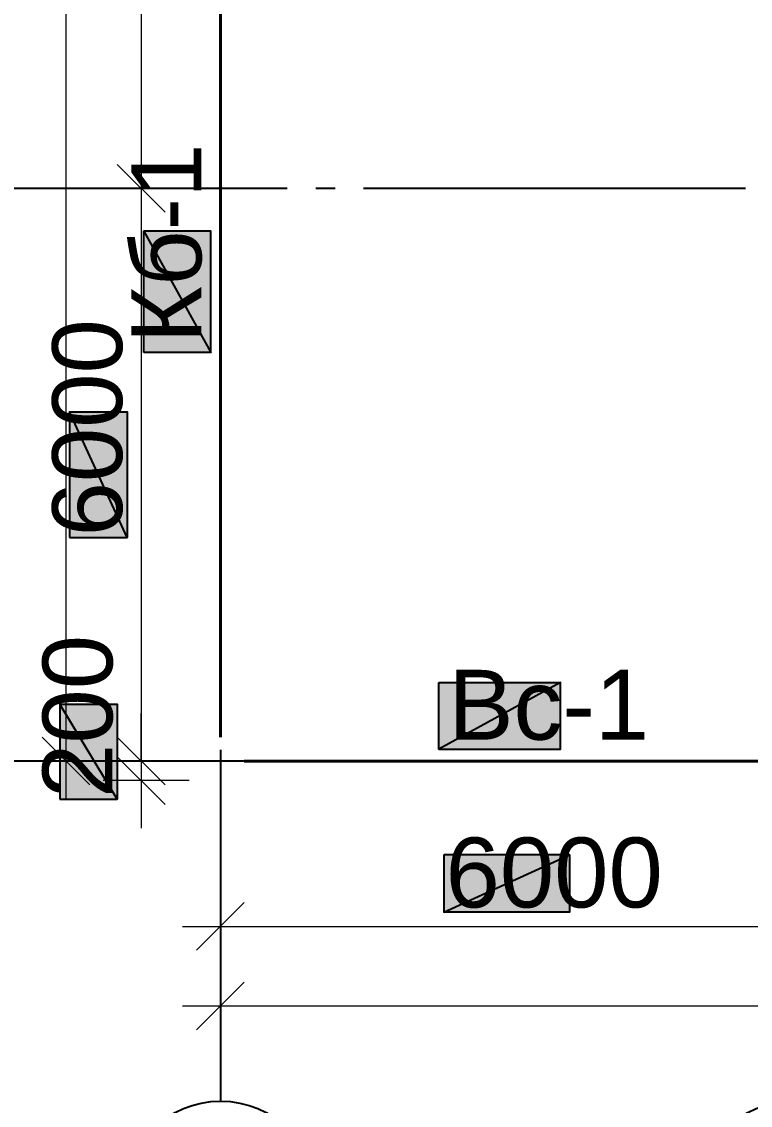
# Model space of a CAD drawing. Extents: x 0 to 604, y 0 to 420.
# Drawn here: x 38.8 to 77, y 155.3 to 212 of the extents above; entities that cross this region are included whole.
import ezdxf

# ---------------------------------------------------------------- set-up
doc = ezdxf.new("R2010")
doc.units = 0
doc.styles.add('TEYPDFCAD_TEXT', font='arial.ttf')

msp = doc.modelspace()

# ---------------------------------------------------------------- hatches: boundary and pattern name
at = {"true_color": 0xffffff}
h = msp.add_hatch(color=0, dxfattribs=at)
h.paths.add_polyline_path([(45.233, 194.712), (45.233, 201.062), (48.726, 194.712)])
h.paths.add_polyline_path([(45.233, 201.062), (48.726, 194.712), (48.726, 201.062)])
h = msp.add_hatch(color=0, dxfattribs=at)
h.paths.add_polyline_path([(41.339, 185.018), (44.344, 185.018), (41.339, 191.601)])
h.paths.add_polyline_path([(44.344, 185.018), (41.339, 191.601), (44.344, 191.601)])
h = msp.add_hatch(color=0, dxfattribs=at)
h.paths.add_polyline_path([(60.664, 177.44), (67.035, 177.44), (60.664, 173.948)])
h.paths.add_polyline_path([(67.035, 177.44), (60.664, 173.948), (67.035, 173.948)])
h = msp.add_hatch(color=0, dxfattribs=at)
h.paths.add_polyline_path([(40.83, 171.323), (43.836, 171.323), (40.83, 176.297)])
h.paths.add_polyline_path([(43.836, 171.323), (40.83, 176.297), (43.836, 176.297)])
h = msp.add_hatch(color=0, dxfattribs=at)
h.paths.add_polyline_path([(60.939, 168.402), (60.939, 165.396), (67.522, 168.402)])
h.paths.add_polyline_path([(60.939, 165.396), (67.522, 168.402), (67.522, 165.396)])

# ---------------------------------------------------------------- linework, layer by layer
at = {"color": 7, "lineweight": 5}
for p, q in [((41.148, 265.324), (41.148, 171.302)), ((45.085, 235.31), (45.085, 201.316)), ((45.085, 205.317), (45.085, 171.302)), ((43.836, 204.555), (46.334, 202.057)), ((46.334, 202.057), (43.836, 204.555)), ((45.72, 203.306), (47.096, 203.306)), ((45.72, 203.306), (47.096, 203.306)), ((39.899, 174.561), (42.397, 172.064)), ((43.836, 174.561), (46.334, 172.064)), ((41.762, 173.313), (43.138, 173.313)), ((45.72, 173.313), (47.096, 173.313)), ((49.234, 158.517), (49.234, 162.475)), ((50.482, 161.734), (47.985, 159.237)), ((381.233, 160.486), (47.244, 160.486))]:
    msp.add_line(p, q, dxfattribs=at)
at = {"lineweight": 25}
for p, q in [((49.234, 221.911), (49.234, 201.909)), ((52.726, 203.306), (37.719, 203.306)), ((55.245, 203.306), (54.229, 203.306)), ((76.729, 203.306), (56.727, 203.306)), ((49.234, 200.406), (49.234, 199.411)), ((49.234, 197.908), (49.234, 177.906)), ((49.234, 176.403), (49.234, 175.408)), ((49.234, 173.905), (49.234, 160.507)), ((52.726, 173.313), (37.719, 173.313)), ((55.245, 173.313), (54.229, 173.313)), ((76.729, 173.313), (56.727, 173.313)), ((49.234, 160.507), (49.234, 155.49))]:
    msp.add_line(p, q, dxfattribs=at)
at = {"color": 7, "lineweight": 40}
for p, q in [((49.234, 217.064), (49.234, 174.561)), ((77.978, 173.313), (50.482, 173.313))]:
    msp.add_line(p, q, dxfattribs=at)
at = {"color": 0, "lineweight": 0, "true_color": 0xffffff}
for p, q in [((48.726, 194.712), (48.726, 201.062)), ((60.664, 173.948), (67.035, 173.948))]:
    msp.add_line(p, q, dxfattribs=at)
at = {"color": 7, "lineweight": 15}
for p, q in [((45.085, 173.313), (45.085, 175.81)), ((43.836, 174.561), (46.334, 172.064)), ((47.604, 173.313), (43.095, 173.313)), ((46.334, 171.048), (43.836, 173.546)), ((45.085, 173.313), (45.085, 172.297)), ((47.604, 172.297), (43.095, 172.297)), ((45.085, 172.297), (45.085, 169.799))]:
    msp.add_line(p, q, dxfattribs=at)
at = {"lineweight": 5}
for p, q in [((49.234, 165.269), (49.234, 166.645)), ((50.482, 165.904), (47.985, 163.407)), ((47.244, 164.655), (81.238, 164.655))]:
    msp.add_line(p, q, dxfattribs=at)
at = {"color": 0, "true_color": 0xffffff}
for points in [[(45.233, 194.712), (45.233, 201.062), (48.726, 194.712)], [(45.233, 201.062), (48.726, 194.712), (48.726, 201.062)], [(41.339, 185.018), (44.344, 185.018), (41.339, 191.601)], [(44.344, 185.018), (41.339, 191.601), (44.344, 191.601)], [(60.664, 177.44), (67.035, 177.44), (60.664, 173.948)], [(67.035, 177.44), (60.664, 173.948), (67.035, 173.948)], [(40.83, 171.323), (43.836, 171.323), (40.83, 176.297)], [(43.836, 171.323), (40.83, 176.297), (43.836, 176.297)], [(60.939, 168.402), (60.939, 165.396), (67.522, 168.402)], [(60.939, 165.396), (67.522, 168.402), (67.522, 165.396)]]:
    msp.add_lwpolyline(points, close=True, dxfattribs=at)
at = {"lineweight": 25}
for centre in [(49.244, 150.506), (79.237, 150.506)]:
    msp.add_circle(centre, 5.006, dxfattribs=at)

# ---------------------------------------------------------------- texts
at = {"color": 7, "style": 'TEYPDFCAD_TEXT'}
for s, p in [('Кб-1', (48.239, 195.199)), ('6000', (44.09, 185.081)), ('200', (43.582, 171.387))]:
    msp.add_text(s, height=3.6618, rotation=90, dxfattribs=at).set_placement(p)
for s, p in [('Вс-1', (61.172, 174.435)), ('6000', (61.023, 165.65))]:
    msp.add_text(s, height=3.6618, dxfattribs=at).set_placement(p)

doc.saveas('drawing.dxf')
